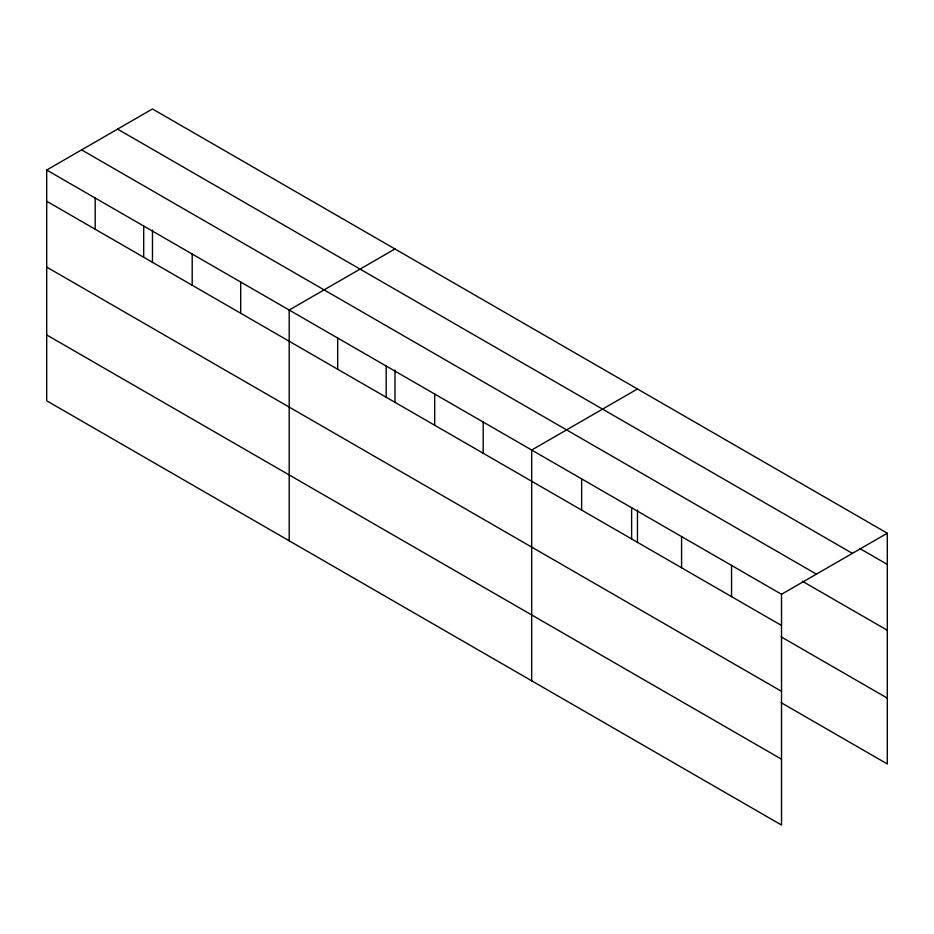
<?xml version="1.0" encoding="UTF-8"?>
<svg xmlns="http://www.w3.org/2000/svg" width="934" height="934" viewBox="0 0 934 934"><rect width="100%" height="100%" fill="white"/><g stroke="black" fill="none" stroke-linecap="round" stroke-linejoin="round"><path stroke-width="1.4" d="M46.7 170.035L781.524 594.281L781.524 825.037L46.7 400.791L46.7 170.035L152.475 108.963L887.3 533.209L887.3 763.965L781.116 702.66M394.977 248.958L289.19 310.03L289.19 540.798M637.467 388.964L531.679 450.036L531.679 680.793M781.524 594.281L887.3 533.209M859.817 548.55L887.3 564.416M117.579 129.114L852.392 553.36M81.608 149.884L816.421 574.13M802.353 581.217L887.3 630.263M46.7 201.242L781.524 625.488M781.116 636.813L887.3 698.118M46.7 267.089L781.524 691.335M46.7 334.944L781.524 759.19M731.556 565.432L731.556 596.639M681.586 536.583L681.586 567.79M637.467 510.046L637.467 542.561M631.617 507.734L631.617 538.941M581.649 478.885L581.649 510.092M483.182 422.04L483.182 453.235M434.684 394.031L434.684 425.239M394.977 370.051L394.977 402.566M386.186 366.035L386.186 397.242M337.688 338.038L337.688 369.245M240.692 282.033L240.692 313.24M192.194 254.036L192.194 285.244M152.475 230.044L152.475 262.559M143.696 226.04L143.696 257.235M95.198 198.031L95.198 229.239"/></g></svg>
